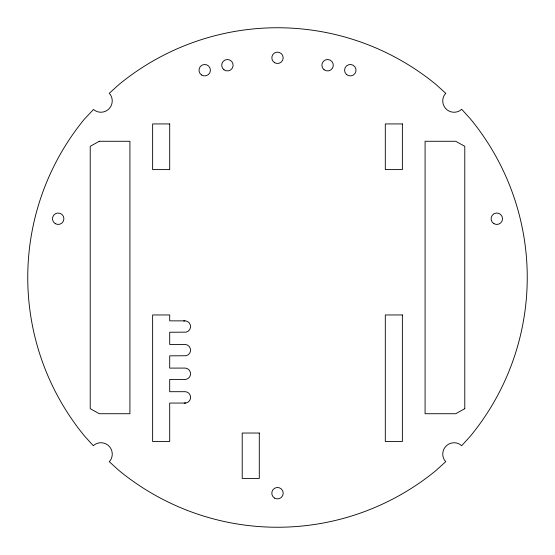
<?xml version="1.0" encoding="UTF-8"?>
<svg xmlns="http://www.w3.org/2000/svg" width="555" height="555" viewBox="0 0 555 555"><rect width="100%" height="100%" fill="white"/><g stroke="black" fill="none" stroke-linecap="round" stroke-linejoin="round"><path stroke-width="0.83" d="M183.67 320.957L185.162 320.839A5.723 5.723 0 0 1 186.064 332.147L169.698 332.244L169.698 344.461L185.162 344.44A5.723 5.723 0 0 1 186.064 355.748L169.698 355.845L169.698 368.104L185.439 368.083A5.723 5.723 0 0 1 185.786 379.426L169.698 379.454L169.698 391.705L185.536 391.698A5.723 5.723 0 0 1 190.545 398.053A5.723 5.723 0 0 1 184.191 403.062L169.698 403.055L169.698 441.516L152.625 441.516L152.625 314.962L169.698 314.962L169.698 320.859L184.864 320.859M184.191 403.062L185.689 403.041M445.727 93.309L444.215 95.314A11.35 11.35 0 0 0 459.866 110.681L461.677 109.259L470.557 119.061A249.75 249.75 0 0 1 470.557 435.939L461.684 445.734L459.776 444.271A11.35 11.35 0 0 0 444.271 459.776L445.734 461.684L435.939 470.557A249.75 249.75 0 0 1 119.061 470.557L109.238 461.656L110.23 460.574A11.35 11.35 0 0 0 93.566 445.436L93.302 445.721L84.443 435.939A249.75 249.75 0 0 1 84.443 119.061L93.497 109.501A11.35 11.35 0 0 0 110.279 94.51L109.238 93.344L119.061 84.443A249.75 249.75 0 0 1 435.939 84.443L445.727 93.309M99.283 141.275L90.222 146.312L90.222 408.688L99.283 413.725L129.919 413.725L129.919 141.275L99.283 141.275M464.778 408.688L455.717 413.725L425.081 413.725L425.081 141.275L455.717 141.275L464.778 146.312L464.778 408.688M169.698 123.931L152.625 123.931L152.625 169.601L169.698 169.601L169.698 123.931M402.375 123.931L385.302 123.931L385.302 169.601L402.375 169.601L402.375 123.931M402.375 314.956L385.302 314.956L385.302 441.516L402.375 441.516L402.375 314.956M259.289 433.032L242.216 433.032L242.216 478.438L259.289 478.438L259.289 433.032M493.936 223.686A5.723 5.723 0 0 0 502.532 218.753A5.723 5.723 0 0 0 493.964 213.772A5.723 5.723 0 0 0 493.936 223.686M55.32 223.686A5.723 5.723 0 0 0 63.915 218.753A5.723 5.723 0 0 0 55.34 213.772A5.723 5.723 0 0 0 55.32 223.686M201.59 75.008A5.723 5.723 0 0 0 210.414 70.499A5.723 5.723 0 0 0 202.103 65.108A5.723 5.723 0 0 0 201.59 75.008M223.977 69.798A5.723 5.723 0 0 0 233.093 65.913A5.723 5.723 0 0 0 225.17 59.961A5.723 5.723 0 0 0 223.977 69.798M324.058 69.729A5.723 5.723 0 0 0 333.25 66.031A5.723 5.723 0 0 0 325.452 59.919A5.723 5.723 0 0 0 324.058 69.729M346.466 74.453A5.723 5.723 0 0 0 355.894 71.401A5.723 5.723 0 0 0 348.533 64.762A5.723 5.723 0 0 0 346.466 74.453M274.656 62.729A5.682 5.682 0 0 0 283.182 57.81A5.682 5.682 0 0 0 274.656 52.891A5.682 5.682 0 0 0 274.656 62.729M274.642 498.147A5.723 5.723 0 0 0 283.223 493.194A5.723 5.723 0 0 0 274.642 488.24A5.723 5.723 0 0 0 274.642 498.147"/></g></svg>
